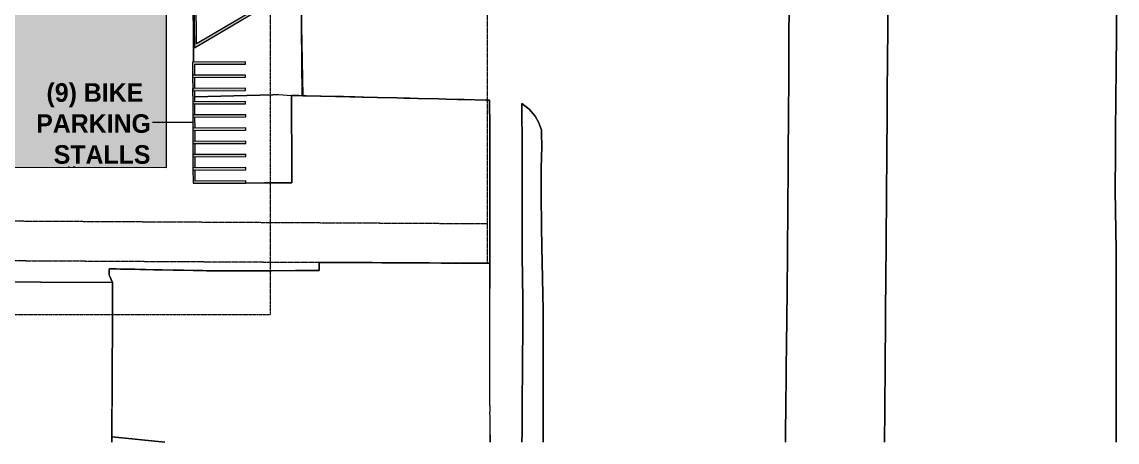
# Model space of a CAD drawing. Header units: inches. Extents: x -5728 to 634, y 9881 to 15115.
# Drawn here: x -1380 to 608, y 9881 to 10644 of the extents above; entities that cross this region are included whole.
import ezdxf

# ---------------------------------------------------------------- set-up
doc = ezdxf.new("R2010")
doc.units = ezdxf.units.IN
doc.header["$MEASUREMENT"] = 0
doc.linetypes.add('Aligning Line 1_8_', pattern=[0.25, 0.125, -0.125])
doc.linetypes.add('Double Dash 3_8_', pattern=[1, 0.375, -0.125, 0.125, -0.125, 0.125, -0.125])
for name, color, linetype, lineweight in [('A-ROOF', 132, 'Continuous', 9), ('C-PRKG', 3, 'Continuous', 9), ('C-PRKG-IDEN', 70, 'Continuous', 9), ('C-PROP-LINE', 91, 'Double Dash 3_8_', 9), ('C-TOPO', 7, 'Continuous', 9), ('G-ANNO-SYMB', 111, 'Aligning Line 1_8_', 9)]:
    doc.layers.add(name, color=color, linetype=linetype, lineweight=lineweight)
doc.styles.add('Century Gothic_B', font='', dxfattribs={"height": 33.75})
doc.styles.get('Century Gothic_B').set_extended_font_data('Century Gothic', bold=True)

# ---------------------------------------------------------------- blocks, each defined once
blk = doc.blocks.new('Walls 1 - Walls 1-1277454-SITE PLAN')
at = {"layer": 'A-ROOF'}
blk.add_hatch(color=254, dxfattribs=at).paths.add_polyline_path([(-1117.1, 10379.2), (-1117, 11208.4), (-1069, 11208.4), (-1069, 11353), (-1117, 11353), (-1116.8, 12482.2), (-2175.1, 12482.3), (-2175.2, 12169.9), (-1958, 12169), (-1956.8, 11915.8), (-1585.5, 11918.8), (-1585.5, 11790.1), (-1578.7, 11790.1), (-1577.8, 11774.1), (-1577.8, 10643), (-1938.6, 10642.4), (-1938.6, 10381.4), (-1197.1, 10379.4)], flags=0)
for p, q in [((-2175.1, 12482.3), (-2175.2, 12169.9)), ((-1116.8, 12482.2), (-2175.1, 12482.3)), ((-1117, 11353), (-1116.8, 12482.2)), ((-2175.2, 12169.9), (-1958, 12169)), ((-1958, 12169), (-1956.8, 11915.8)), ((-1956.8, 11915.8), (-1585.5, 11918.9)), ((-1585.5, 11918.9), (-1585.5, 11774.1)), ((-1585.5, 11774.1), (-1577.8, 11774.1)), ((-1577.8, 11774.1), (-1577.8, 11039.7)), ((-1069, 11353), (-1117, 11353)), ((-1069, 11208.4), (-1069, 11353)), ((-1117.1, 10379.2), (-1117, 11208.4)), ((-1117, 11208.4), (-1069, 11208.4)), ((-1577.8, 11002.4), (-1577.8, 10643)), ((-1577.8, 10643), (-1938.6, 10642.4)), ((-1938.6, 10642.4), (-1938.6, 10381.4)), ((-1938.6, 10381.4), (-1117.1, 10379.2))]:
    blk.add_line(p, q, dxfattribs=at)
blk = doc.blocks.new('321723 - Pavement Markings - Parking - Angled - EXISTING _8X18_ 60º-1525067-SITE PLAN')
at = {"layer": 'C-PRKG'}
h = blk.add_hatch(color=254, dxfattribs=at)
h.paths.add_polyline_path([(0, 0), (108, -187.1), (111.5, -185.1), (6.9, -4), (113.1, -4), (110.9, 0), (0.8, 0)], flags=0)
h.paths.add_polyline_path([(114.3, -2), (117.8, -4), (115.4, 0)], flags=0)
h.paths.add_polyline_path([(117.8, -4), (218.9, -187.1), (222.3, -185.1), (136.5, -36.4)], flags=0)
h = blk.add_hatch(color=254, dxfattribs=at)
h.paths.add_polyline_path([(110.9, 0), (218.9, -187.1), (117.8, -4), (114.3, -2), (115.5, 0), (113.2, 0)], flags=0)
h.paths.add_polyline_path([(115.5, 0), (117.8, -4), (224, -4), (221.7, 0), (159.1, 0)], flags=0)
h.paths.add_polyline_path([(225.2, -2), (228.6, -4), (226.3, 0), (225.6, -1.2)], flags=0)
h.paths.add_polyline_path([(228.6, -4), (329.7, -187.1), (333.2, -185.1), (257.3, -53.7)], flags=0)
h = blk.add_hatch(color=254, dxfattribs=at)
h.paths.add_polyline_path([(221.7, 0), (329.7, -187.1), (228.6, -4), (225.2, -2), (226.3, 0), (224.1, 0)], flags=0)
h.paths.add_polyline_path([(226.3, 0), (228.6, -4), (334.9, -4), (440.6, -187.1), (444, -185.1), (337.2, 0), (242.3, 0)], flags=0)
for p, q in [((0, 0), (108, -187.1)), ((115.5, 0), (0, 0)), ((110.9, 0), (218.9, -187.1)), ((226.3, 0), (110.9, 0)), ((222.3, -185.1), (115.5, 0)), ((221.7, 0), (329.7, -187.1)), ((337.2, 0), (221.7, 0)), ((333.2, -185.1), (226.3, 0)), ((444, -185.1), (337.2, 0)), ((111.5, -185.1), (6.9, -4)), ((6.9, -4), (113.2, -4)), ((113.2, -4), (218.9, -187.1)), ((222.3, -185.1), (117.8, -4)), ((117.8, -4), (224, -4)), ((224, -4), (329.7, -187.1)), ((333.2, -185.1), (228.6, -4)), ((228.6, -4), (334.9, -4)), ((334.9, -4), (440.6, -187.1)), ((108, -187.1), (111.5, -185.1)), ((218.9, -187.1), (222.3, -185.1)), ((218.9, -187.1), (222.3, -185.1)), ((329.7, -187.1), (333.2, -185.1)), ((329.7, -187.1), (333.2, -185.1)), ((440.6, -187.1), (444, -185.1))]:
    blk.add_line(p, q, dxfattribs=at)
blk = doc.blocks.new('321723 - Pavement Markings - Parking - Angled - BIKE PARKING-1534504-SITE PLAN')
at = {"layer": 'C-PRKG'}
h = blk.add_hatch(color=256, dxfattribs=at)
h.paths.add_polyline_path([(24, 0), (24, 4), (4, 4), (4, 96), (0, 96), (0, 0), (4, 0)], flags=0)
h.paths.add_polyline_path([(28, 0), (28, 4), (24.1, 0), (27.4, 0.6), (28, 0)], flags=0)
h = blk.add_hatch(color=256, dxfattribs=at)
h.paths.add_polyline_path([(28, 4), (28, 96), (24, 96), (24, 0), (27.3, 3.3)], flags=0)
h.paths.add_polyline_path([(28, 0), (27.4, 0.6), (24, 0), (28, 0)], flags=0)
h.paths.add_polyline_path([(48, 0), (48, 4), (28, 4), (28, 0), (43.2, 0)], flags=0)
h.paths.add_polyline_path([(52, 0), (52, 4), (48, 0), (52, 0)], flags=0)
h = blk.add_hatch(color=256, dxfattribs=at)
h.paths.add_polyline_path([(52, 4), (52, 96), (48, 96), (48.1, 0.1), (49.8, 1.8)], flags=0)
h.paths.add_polyline_path([(72, 0), (72, 4), (52, 4), (52, 0), (64.9, 0)], flags=0)
h.paths.add_polyline_path([(76, 0), (76, 4), (72.1, 0), (75.4, 0.6), (76, 0)], flags=0)
h = blk.add_hatch(color=256, dxfattribs=at)
h.paths.add_polyline_path([(76, 4), (76, 96), (72, 96), (72, 0), (75.7, 3.7)], flags=0)
h.paths.add_polyline_path([(76, 0), (75.4, 0.6), (72, 0), (76, 0)], flags=0)
h.paths.add_polyline_path([(96, 0), (96, 4), (76, 4), (76, 0), (81.4, 0)], flags=0)
h.paths.add_polyline_path([(100, 0), (100, 4), (96.1, 0), (99.4, 0.6), (100, 0)], flags=0)
h = blk.add_hatch(color=256, dxfattribs=at)
h.paths.add_polyline_path([(100, 4), (100, 96), (96, 96), (96, 0), (97.6, 1.6)], flags=0)
h.paths.add_polyline_path([(100, 0), (99.4, 0.6), (96, 0), (100, 0)], flags=0)
h.paths.add_polyline_path([(120, 0), (120, 4), (100, 4), (100, 0), (117.5, 0)], flags=0)
h.paths.add_polyline_path([(124, 0), (124, 4), (120.1, 0), (123.4, 0.6), (124, 0)], flags=0)
h = blk.add_hatch(color=256, dxfattribs=at)
h.paths.add_polyline_path([(124, 4), (124, 96), (120, 96), (120, 0), (121.8, 1.8)], flags=0)
h.paths.add_polyline_path([(124, 0), (123.4, 0.6), (120, 0), (124, 0)], flags=0)
h.paths.add_polyline_path([(144, 0), (144, 4), (124, 4), (124, 0), (141.5, 0)], flags=0)
h.paths.add_polyline_path([(148, 0), (148, 4), (144, 0), (148, 0)], flags=0)
h = blk.add_hatch(color=256, dxfattribs=at)
h.paths.add_polyline_path([(148, 4), (148, 96), (144, 96), (144, 0), (145.7, 1.7)], flags=0)
h.paths.add_polyline_path([(168, 0), (168, 4), (148, 4), (148, 0), (156.9, 0)], flags=0)
h.paths.add_polyline_path([(172, 0), (172, 4), (168.1, 0), (171.4, 0.6), (172, 0)], flags=0)
h = blk.add_hatch(color=256, dxfattribs=at)
h.paths.add_polyline_path([(172, 4), (172, 96), (168, 96), (168.1, 0.1), (169.8, 1.8)], flags=0)
h.paths.add_polyline_path([(172, 0), (171.4, 0.6), (168, 0), (172, 0)], flags=0)
h.paths.add_polyline_path([(192, 0), (192, 4), (172, 4), (172, 0)], flags=0)
h.paths.add_polyline_path([(196, 0), (196, 4), (192.1, 0), (195.4, 0.6), (196, 0)], flags=0)
h = blk.add_hatch(color=256, dxfattribs=at)
h.paths.add_polyline_path([(196, 4), (196, 96), (192, 96), (192, 0), (193.8, 1.8)], flags=0)
h.paths.add_polyline_path([(196, 0), (195.4, 0.6), (192, 0), (196, 0)], flags=0)
h.paths.add_polyline_path([(220, 0), (219.9, 96), (216, 96), (216, 4), (196, 4), (196, 0), (220, 0)], flags=0)
for p, q in [((4, 96), (0, 96)), ((0, 96), (0, 0)), ((4, 4), (4, 96)), ((28, 96), (24, 96)), ((24, 96), (24, 0)), ((28, 96), (24, 96)), ((24, 96), (24, 4)), ((28, 4), (28, 96)), ((28, 0), (28, 96)), ((52, 96), (48, 96)), ((48, 96), (48, 0)), ((52, 96), (48, 96)), ((48, 96), (48, 4)), ((52, 4), (52, 96)), ((52, 0), (52, 96)), ((76, 96), (72, 96)), ((72, 96), (72, 0)), ((76, 96), (72, 96)), ((72, 96), (72, 4)), ((76, 4), (76, 96)), ((76, 0), (76, 96)), ((100, 96), (96, 96)), ((96, 96), (96, 0)), ((100, 96), (96, 96)), ((96, 96), (96, 4)), ((100, 4), (100, 96)), ((100, 0), (100, 96)), ((124, 96), (120, 96)), ((120, 96), (120, 0)), ((124, 96), (120, 96)), ((120, 96), (120, 4)), ((124, 4), (124, 96)), ((124, 0), (124, 96)), ((148, 96), (144, 96)), ((144, 96), (144, 0)), ((148, 96), (144, 96)), ((144, 96), (144, 4)), ((148, 4), (148, 96)), ((148, 0), (148, 96)), ((172, 96), (168, 96)), ((168, 96), (168, 0)), ((172, 96), (168, 96)), ((168, 96), (168, 4)), ((172, 4), (172, 96)), ((172, 0), (172, 96)), ((196, 96), (192, 96)), ((192, 96), (192, 0)), ((196, 96), (192, 96)), ((192, 96), (192, 4)), ((196, 4), (196, 96)), ((196, 0), (196, 96)), ((220, 96), (216, 96)), ((216, 96), (216, 4)), ((220, 0), (220, 96)), ((24, 4), (4, 4)), ((48, 4), (28, 4)), ((72, 4), (52, 4)), ((96, 4), (76, 4)), ((120, 4), (100, 4)), ((144, 4), (124, 4)), ((168, 4), (148, 4)), ((192, 4), (172, 4)), ((216, 4), (196, 4)), ((0, 0), (28, 0)), ((24, 0), (52, 0)), ((48, 0), (76, 0)), ((72, 0), (100, 0)), ((96, 0), (124, 0)), ((120, 0), (148, 0)), ((144, 0), (172, 0)), ((168, 0), (196, 0)), ((192, 0), (220, 0))]:
    blk.add_line(p, q, dxfattribs=at)
blk = doc.blocks.new('Family - ___-1416994-SITE PLAN')
at = {"layer": 'C-PROP-LINE'}
for p, q in [((-534.6, 10205.4), (-534.1, 14245.7)), ((-3220.3, 10220.5), (-534.6, 10205.4))]:
    blk.add_line(p, q, dxfattribs=at)
blk = doc.blocks.new('Family - ___-1442676-SITE PLAN')
at = {"layer": 'C-PROP-LINE'}
blk.add_line((-2969.6, 10291.1), (-534.6, 10277.4), dxfattribs=at)

msp = doc.modelspace()

# ---------------------------------------------------------------- linework, layer by layer
at = {"layer": 'C-PRKG-IDEN'}
msp.add_line((-1069.91036, 10460.8635), (-1142.75885, 10460.98979), dxfattribs=at)
at = {"layer": 'C-TOPO'}
for p, q in [((607.61385, 10771.84644), (605.86482, 10558.23853)), ((605.86482, 10558.23853), (607.61385, 10771.84644)), ((-1068.40009, 10603.35938), (-1069.02411, 10756.34766)), ((-1069.02411, 10756.34766), (-1068.40009, 10603.35938)), ((-873.53009, 10746.54053), (-872.35281, 10637.18848)), ((-872.35281, 10637.18848), (-873.53009, 10746.54053)), ((-872.16138, 10636.94019), (-872.62491, 10747.22095)), ((-872.62491, 10747.22095), (-872.16138, 10636.94019)), ((191.52468, 10626.9353), (192.37132, 10735.46777)), ((192.37132, 10735.46777), (191.52468, 10626.9353)), ((12.69746, 10688.85059), (12.18468, 10597.6853)), ((12.18468, 10597.6853), (12.69746, 10688.85059)), ((-872.35281, 10637.18848), (-872.34924, 10636.86108)), ((-872.34924, 10636.86108), (-872.35281, 10637.18848)), ((-872.34924, 10636.86108), (-872.34879, 10636.81494)), ((-872.34879, 10636.81494), (-872.34924, 10636.86108)), ((-872.34879, 10636.81494), (-872.33734, 10635.75586)), ((-872.33734, 10635.75586), (-872.34879, 10636.81494)), ((-872.33734, 10635.75586), (-872.31097, 10633.30664)), ((-872.31097, 10633.30664), (-872.33734, 10635.75586)), ((-872.31097, 10633.30664), (-870.97998, 10509.67529)), ((-870.97998, 10509.67529), (-872.31097, 10633.30664)), ((-872.16119, 10636.90576), (-872.16138, 10636.94019)), ((-872.16138, 10636.94019), (-872.16119, 10636.90576)), ((-872.16092, 10636.83765), (-872.16119, 10636.90576)), ((-872.16119, 10636.90576), (-872.16092, 10636.83765)), ((-872.16, 10636.61792), (-872.16092, 10636.83765)), ((-872.16092, 10636.83765), (-872.16, 10636.61792)), ((-872.15918, 10636.42236), (-872.16, 10636.61792)), ((-872.16, 10636.61792), (-872.15918, 10636.42236)), ((-869.97968, 10509.65186), (-872.15918, 10636.42236)), ((-872.15918, 10636.42236), (-869.97968, 10509.65186)), ((191.39359, 10610.13062), (191.42095, 10613.63818)), ((191.42095, 10613.63818), (191.39359, 10610.13062)), ((191.42095, 10613.63818), (191.52468, 10626.9353)), ((191.52468, 10626.9353), (191.42095, 10613.63818)), ((-1068.33847, 10588.23926), (-1068.40009, 10603.35938)), ((-1068.40009, 10603.35938), (-1068.33847, 10588.23926)), ((12.18468, 10597.6853), (12.14726, 10591.03271)), ((12.14726, 10591.03271), (12.18468, 10597.6853)), ((190.48674, 10493.87915), (191.28307, 10595.96338)), ((191.28307, 10595.96338), (190.48674, 10493.87915)), ((191.28307, 10595.96338), (191.39359, 10610.13062)), ((191.39359, 10610.13062), (191.28307, 10595.96338)), ((-1068.26681, 10570.6735), (-1068.33847, 10588.23926)), ((-1068.33847, 10588.23926), (-1068.26681, 10570.6735)), ((12.14726, 10591.03271), (11.83297, 10535.15552)), ((11.83297, 10535.15552), (12.14726, 10591.03271)), ((605.86482, 10558.23853), (605.4207, 10503.99609)), ((605.4207, 10503.99609), (605.86482, 10558.23853)), ((11.83297, 10535.15552), (11.52662, 10480.68823)), ((11.52662, 10480.68823), (11.83297, 10535.15552)), ((-1065.65317, 10507.62228), (-924.20599, 10511.44556)), ((-924.20599, 10511.44556), (-1065.65317, 10507.62228)), ((-924.20599, 10511.44556), (-914.05417, 10511.72021)), ((-914.05417, 10511.72021), (-924.20599, 10511.44556)), ((-914.05417, 10511.72021), (-890.47247, 10510.13672)), ((-914.05417, 10511.72021), (-890.47247, 10510.13672)), ((-889.73914, 10510.11914), (-890.47247, 10510.13672)), ((-890.47247, 10510.13672), (-890.45847, 10507.72559)), ((-890.47247, 10510.13672), (-889.73914, 10510.11914)), ((-890.45847, 10507.72559), (-890.47247, 10510.13672)), ((-890.4581, 10507.66187), (-890.30502, 10481.24707)), ((-890.30502, 10481.24707), (-890.4581, 10507.66187)), ((-876.86197, 10509.81445), (-889.73914, 10510.11914)), ((-889.73914, 10510.11914), (-876.86197, 10509.81445)), ((-870.97998, 10509.67529), (-876.86197, 10509.81445)), ((-876.86197, 10509.81445), (-870.97998, 10509.67529)), ((-863.94214, 10509.5083), (-869.97968, 10509.65186)), ((-869.97968, 10509.65186), (-863.94214, 10509.5083)), ((-837.97302, 10508.8938), (-863.94214, 10509.5083)), ((-863.94214, 10509.5083), (-837.97302, 10508.8938)), ((-836.30502, 10508.85425), (-837.97302, 10508.8938)), ((-837.97302, 10508.8938), (-836.30502, 10508.85425)), ((-810.6709, 10508.24707), (-836.30502, 10508.85425)), ((-836.30502, 10508.85425), (-810.6709, 10508.24707)), ((-806.49042, 10508.14819), (-810.6709, 10508.24707)), ((-810.6709, 10508.24707), (-806.49042, 10508.14819)), ((-795.8063, 10507.89478), (-806.49042, 10508.14819)), ((-806.49042, 10508.14819), (-795.8063, 10507.89478)), ((-784.4826, 10507.62671), (-795.8063, 10507.89478)), ((-795.8063, 10507.89478), (-784.4826, 10507.62671)), ((-775.44031, 10507.41284), (-784.4826, 10507.62671)), ((-784.4826, 10507.62671), (-775.44031, 10507.41284)), ((-762.10208, 10507.09717), (-775.44031, 10507.41284)), ((-775.44031, 10507.41284), (-762.10208, 10507.09717)), ((-759.996, 10507.04736), (-762.10208, 10507.09717)), ((-762.10208, 10507.09717), (-759.996, 10507.04736)), ((-734.45059, 10506.44238), (-759.996, 10507.04736)), ((-759.996, 10507.04736), (-734.45059, 10506.44238)), ((-699.11522, 10505.60522), (-734.45059, 10506.44238)), ((-734.45059, 10506.44238), (-699.11522, 10505.60522)), ((-686.53404, 10505.30786), (-699.11522, 10505.60522)), ((-699.11522, 10505.60522), (-686.53404, 10505.30786)), ((-681.76387, 10505.19434), (-686.53404, 10505.30786)), ((-686.53404, 10505.30786), (-681.76387, 10505.19434)), ((-675.43401, 10505.04492), (-681.76387, 10505.19434)), ((-681.76387, 10505.19434), (-675.43401, 10505.04492)), ((-660.34914, 10504.6875), (-675.43401, 10505.04492)), ((-675.43401, 10505.04492), (-660.34914, 10504.6875)), ((-622.88928, 10503.80054), (-660.34914, 10504.6875)), ((-660.34914, 10504.6875), (-622.88928, 10503.80054)), ((-609.84325, 10503.49146), (-622.88928, 10503.80054)), ((-622.88928, 10503.80054), (-609.84325, 10503.49146)), ((-589.16808, 10503.0022), (-609.84325, 10503.49146)), ((-609.84325, 10503.49146), (-589.16808, 10503.0022)), ((-584.69435, 10502.896), (-589.16808, 10503.0022)), ((-589.16808, 10503.0022), (-584.69435, 10502.896)), ((-576.97119, 10502.71289), (-584.69435, 10502.896)), ((-584.69435, 10502.896), (-576.97119, 10502.71289)), ((-537.61148, 10501.78125), (-576.97119, 10502.71289)), ((-576.97119, 10502.71289), (-537.61148, 10501.78125)), ((-535.21573, 10501.72412), (-537.61148, 10501.78125)), ((-537.61148, 10501.78125), (-535.21573, 10501.72412)), ((-531.01497, 10501.62451), (-535.21573, 10501.72412)), ((-535.21573, 10501.72412), (-531.01497, 10501.62451)), ((-531.01447, 10501.56372), (-531.01497, 10501.62451)), ((-531.01497, 10501.62451), (-531.01447, 10501.56372)), ((-530.59396, 10450.07666), (-531.01447, 10501.56372)), ((-531.01447, 10501.56372), (-530.59396, 10450.07666)), ((-459.13248, 10485.24683), (-472.38295, 10495.35059)), ((-472.38295, 10495.35059), (-472.35306, 10487.9187)), ((-472.35306, 10487.9187), (-472.38295, 10495.35059)), ((-472.38295, 10495.35059), (-459.13248, 10485.24683)), ((189.64081, 10385.4375), (190.48674, 10493.87915)), ((190.48674, 10493.87915), (189.64081, 10385.4375)), ((605.4207, 10503.99609), (604.93579, 10444.77319)), ((604.93579, 10444.77319), (605.4207, 10503.99609)), ((-890.30502, 10481.24707), (-890.17758, 10459.25464)), ((-890.17758, 10459.25464), (-890.30502, 10481.24707)), ((-472.35306, 10487.9187), (-471.60159, 10419.41455)), ((-471.60159, 10419.41455), (-472.35306, 10487.9187)), ((-448.3157, 10472.57227), (-459.13248, 10485.24683)), ((-459.13248, 10485.24683), (-448.3157, 10472.57227)), ((-441.59427, 10460.62646), (-448.3157, 10472.57227)), ((-448.3157, 10472.57227), (-441.59427, 10460.62646)), ((11.52662, 10480.68823), (11.05346, 10396.56665)), ((11.05346, 10396.56665), (11.52662, 10480.68823)), ((-890.17758, 10459.25464), (-890.1633, 10456.77686)), ((-890.1633, 10456.77686), (-890.17758, 10459.25464)), ((-890.1633, 10456.77686), (-890.15359, 10455.10693)), ((-890.15359, 10455.10693), (-890.1633, 10456.77686)), ((-890.15359, 10455.10693), (-890.15268, 10454.94873)), ((-890.15268, 10454.94873), (-890.15359, 10455.10693)), ((-890.15268, 10454.94873), (-890.15067, 10454.5957)), ((-890.15067, 10454.5957), (-890.15268, 10454.94873)), ((-890.15067, 10454.5957), (-890.1265, 10450.43921)), ((-890.1265, 10450.43921), (-890.15067, 10454.5957)), ((-440.91225, 10458.68335), (-441.59427, 10460.62646)), ((-441.59427, 10460.62646), (-440.91225, 10458.68335)), ((-437.0554, 10447.69336), (-440.91225, 10458.68335)), ((-440.91225, 10458.68335), (-437.0554, 10447.69336)), ((-890.1265, 10450.43921), (-890.00345, 10429.20264)), ((-890.00345, 10429.20264), (-890.1265, 10450.43921)), ((-530.53935, 10443.38892), (-530.59396, 10450.07666)), ((-530.59396, 10450.07666), (-530.53935, 10443.38892)), ((-530.34462, 10419.54639), (-530.53935, 10443.38892)), ((-530.53935, 10443.38892), (-530.34462, 10419.54639)), ((-436.49986, 10435.78271), (-437.0554, 10447.69336)), ((-437.0554, 10447.69336), (-436.49986, 10435.78271)), ((-435.87703, 10422.42993), (-436.49986, 10435.78271)), ((-436.49986, 10435.78271), (-435.87703, 10422.42993)), ((604.93579, 10444.77319), (604.61682, 10405.81641)), ((604.61682, 10405.81641), (604.93579, 10444.77319)), ((-890.00345, 10429.20264), (-889.90851, 10412.80957)), ((-889.90851, 10412.80957), (-890.00345, 10429.20264)), ((-889.90851, 10412.80957), (-889.87875, 10407.67749)), ((-889.87875, 10407.67749), (-889.90851, 10412.80957)), ((-530.3643, 10401.73682), (-530.34677, 10417.60767)), ((-530.34677, 10417.60767), (-530.3643, 10401.73682)), ((-530.34677, 10417.60767), (-530.34604, 10418.30273)), ((-530.34604, 10418.30273), (-530.34677, 10417.60767)), ((-530.34604, 10418.30273), (-530.34462, 10419.54639)), ((-530.34462, 10419.54639), (-530.34604, 10418.30273)), ((-471.60159, 10419.41455), (-471.6129, 10408.50439)), ((-471.6129, 10408.50439), (-471.60159, 10419.41455)), ((-436.74998, 10393.31543), (-435.87703, 10422.42993)), ((-435.87703, 10422.42993), (-436.74998, 10393.31543)), ((-889.87875, 10407.67749), (-889.85843, 10404.17725)), ((-889.85843, 10404.17725), (-889.87875, 10407.67749)), ((-889.85843, 10404.17725), (-889.84872, 10402.50293)), ((-889.84872, 10402.50293), (-889.85843, 10404.17725)), ((-889.84872, 10402.50293), (-889.84634, 10402.07959)), ((-889.84634, 10402.07959), (-889.84872, 10402.50293)), ((-889.84634, 10402.07959), (-889.83939, 10400.88062)), ((-889.83939, 10400.88062), (-889.84634, 10402.07959)), ((-889.83939, 10400.88062), (-889.7829, 10391.14233)), ((-889.7829, 10391.14233), (-889.83939, 10400.88062)), ((-530.37721, 10390.09497), (-530.3643, 10401.73682)), ((-530.3643, 10401.73682), (-530.37721, 10390.09497)), ((-471.62077, 10400.9187), (-471.6324, 10389.68262)), ((-471.6324, 10389.68262), (-471.62077, 10400.9187)), ((-471.6129, 10408.50439), (-471.62077, 10400.9187)), ((-471.62077, 10400.9187), (-471.6129, 10408.50439)), ((-437.08878, 10382.01636), (-436.74998, 10393.31543)), ((-436.74998, 10393.31543), (-437.08878, 10382.01636)), ((11.05346, 10396.56665), (10.78149, 10366.75562)), ((10.78149, 10366.75562), (11.05346, 10396.56665)), ((604.61682, 10405.81641), (604.05569, 10337.28442)), ((604.05569, 10337.28442), (604.61682, 10405.81641)), ((-1293.75888, 10379.66382), (-1295.61101, 10379.66911)), ((-1293.27463, 10379.66278), (-1293.75888, 10379.66382)), ((-1282.90182, 10379.63452), (-1286.40685, 10379.64419)), ((-889.7829, 10391.14233), (-889.6886, 10374.87085)), ((-889.6886, 10374.87085), (-889.7829, 10391.14233)), ((-889.6886, 10374.87085), (-889.68539, 10374.31274)), ((-889.68539, 10374.31274), (-889.6886, 10374.87085)), ((-889.68539, 10374.31274), (-889.62918, 10364.61475)), ((-889.62918, 10364.61475), (-889.68539, 10374.31274)), ((-530.3996, 10369.83838), (-530.38651, 10381.67505)), ((-530.38651, 10381.67505), (-530.3996, 10369.83838)), ((-530.38651, 10381.67505), (-530.37721, 10390.09497)), ((-530.37721, 10390.09497), (-530.38651, 10381.67505)), ((-471.64224, 10380.20288), (-471.68294, 10340.95166)), ((-471.68294, 10340.95166), (-471.64224, 10380.20288)), ((-471.63867, 10383.65771), (-471.64224, 10380.20288)), ((-471.64224, 10380.20288), (-471.63867, 10383.65771)), ((-471.6324, 10389.68262), (-471.63867, 10383.65771)), ((-471.63867, 10383.65771), (-471.6324, 10389.68262)), ((-437.48039, 10368.95508), (-437.08878, 10382.01636)), ((-437.08878, 10382.01636), (-437.48039, 10368.95508)), ((189.51709, 10369.57764), (189.58524, 10378.3125)), ((189.58524, 10378.3125), (189.51709, 10369.57764)), ((189.58524, 10378.3125), (189.64081, 10385.4375)), ((189.64081, 10385.4375), (189.58524, 10378.3125)), ((-889.62918, 10364.61475), (-889.59604, 10358.89673)), ((-889.59604, 10358.89673), (-889.62918, 10364.61475)), ((-889.59604, 10358.89673), (-889.56409, 10353.375)), ((-889.56409, 10353.375), (-889.59604, 10358.89673)), ((-889.56409, 10353.375), (-889.55264, 10351.40039)), ((-889.55264, 10351.40039), (-889.56409, 10353.375)), ((-530.45673, 10318.12061), (-530.40472, 10365.18018)), ((-530.40472, 10365.18018), (-530.45673, 10318.12061)), ((-530.40472, 10365.18018), (-530.3996, 10369.83838)), ((-530.3996, 10369.83838), (-530.40472, 10365.18018)), ((-437.14407, 10327.77759), (-437.48039, 10368.95508)), ((-437.48039, 10368.95508), (-437.14407, 10327.77759)), ((10.78149, 10366.75562), (10.634, 10350.58887)), ((10.634, 10350.58887), (10.78149, 10366.75562)), ((189.15823, 10323.57275), (189.47515, 10364.19946)), ((189.47515, 10364.19946), (189.15823, 10323.57275)), ((189.47515, 10364.19946), (189.51709, 10369.57764)), ((189.51709, 10369.57764), (189.47515, 10364.19946)), ((-939.1604, 10351.19824), (-973.0138, 10351.06029)), ((-973.0138, 10351.06029), (-939.1604, 10351.19824)), ((-920.29614, 10351.27515), (-939.1604, 10351.19824)), ((-939.1604, 10351.19824), (-920.29614, 10351.27515)), ((-909.80283, 10351.31836), (-920.29614, 10351.27515)), ((-920.29614, 10351.27515), (-909.80283, 10351.31836)), ((-891.30762, 10351.3938), (-909.80283, 10351.31836)), ((-909.80283, 10351.31836), (-891.30762, 10351.3938)), ((-891.19821, 10351.3938), (-891.30762, 10351.3938)), ((-891.30762, 10351.3938), (-891.19821, 10351.3938)), ((-890.7258, 10351.396), (-891.19821, 10351.3938)), ((-891.19821, 10351.3938), (-890.7258, 10351.396)), ((-889.55264, 10351.40039), (-890.7258, 10351.396)), ((-890.7258, 10351.396), (-889.55264, 10351.40039)), ((-471.68294, 10340.95166), (-471.6991, 10325.37012)), ((-471.6991, 10325.37012), (-471.68294, 10340.95166)), ((10.4825, 10333.98267), (10.06992, 10288.75928)), ((10.06992, 10288.75928), (10.4825, 10333.98267)), ((10.634, 10350.58887), (10.4825, 10333.98267)), ((10.4825, 10333.98267), (10.634, 10350.58887)), ((604.05569, 10337.28442), (605.63887, 10229.29102)), ((605.63887, 10229.29102), (604.05569, 10337.28442)), ((-530.56892, 10216.61426), (-530.4613, 10314.01318)), ((-530.4613, 10314.01318), (-530.56892, 10216.61426)), ((-530.4613, 10314.01318), (-530.45673, 10318.12061)), ((-530.45673, 10318.12061), (-530.4613, 10314.01318)), ((-471.6991, 10325.37012), (-471.74382, 10282.19458)), ((-471.74382, 10282.19458), (-471.6991, 10325.37012)), ((-437.11176, 10323.81958), (-437.14407, 10327.77759)), ((-437.14407, 10327.77759), (-437.11176, 10323.81958)), ((-436.73579, 10277.78247), (-437.11176, 10323.81958)), ((-437.11176, 10323.81958), (-436.73579, 10277.78247)), ((188.58694, 10250.33789), (189.15823, 10323.57275)), ((189.15823, 10323.57275), (188.58694, 10250.33789)), ((-471.74382, 10282.19458), (-471.7798, 10247.50049)), ((-471.7798, 10247.50049), (-471.74382, 10282.19458)), ((-436.56523, 10268.74512), (-436.73579, 10277.78247)), ((-436.73579, 10277.78247), (-436.56523, 10268.74512)), ((10.06992, 10288.75928), (9.65038, 10242.77197)), ((9.65038, 10242.77197), (10.06992, 10288.75928)), ((-436.47189, 10263.79834), (-436.56523, 10268.74512)), ((-436.56523, 10268.74512), (-436.47189, 10263.79834)), ((-436.09465, 10243.80908), (-436.47189, 10263.79834)), ((-436.47189, 10263.79834), (-436.09465, 10243.80908)), ((-471.7798, 10247.50049), (-471.79893, 10229.03833)), ((-471.79893, 10229.03833), (-471.7798, 10247.50049)), ((-435.96822, 10237.10889), (-436.09465, 10243.80908)), ((-436.09465, 10243.80908), (-435.96822, 10237.10889)), ((-435.92908, 10235.0332), (-435.96822, 10237.10889)), ((-435.96822, 10237.10889), (-435.92908, 10235.0332)), ((-433.77388, 10120.82959), (-435.92908, 10235.0332)), ((-435.92908, 10235.0332), (-433.77388, 10120.82959)), ((9.59996, 10237.24512), (8.72664, 10141.51831)), ((8.72664, 10141.51831), (9.59996, 10237.24512)), ((9.65038, 10242.77197), (9.59996, 10237.24512)), ((9.59996, 10237.24512), (9.65038, 10242.77197)), ((188.44137, 10231.67651), (188.58694, 10250.33789)), ((188.58694, 10250.33789), (188.44137, 10231.67651)), ((-530.57497, 10211.14014), (-530.56984, 10215.7998)), ((-530.56984, 10215.7998), (-530.57497, 10211.14014)), ((-530.56984, 10215.7998), (-530.56892, 10216.61426)), ((-530.56892, 10216.61426), (-530.56984, 10215.7998)), ((-471.79893, 10229.03833), (-471.80841, 10219.91821)), ((-471.80841, 10219.91821), (-471.79893, 10229.03833)), ((-471.80841, 10219.91821), (-470.69069, 10139.19434)), ((-470.69069, 10139.19434), (-471.80841, 10219.91821)), ((188.0938, 10187.12109), (188.44137, 10231.67651)), ((188.44137, 10231.67651), (188.0938, 10187.12109)), ((605.63887, 10229.29102), (605.63887, 9880.65416)), ((605.63887, 9880.65416), (605.63887, 10229.29102)), ((-1221.48926, 10194.39478), (-1221.48926, 10195.28687)), ((-1221.48926, 10195.28687), (-1210.95712, 10195.08545)), ((-1210.95712, 10195.08545), (-1221.48926, 10195.28687)), ((-1221.48926, 10195.28687), (-1221.48926, 10194.39478)), ((-1221.48926, 10191.60352), (-1221.48926, 10194.39478)), ((-1221.48926, 10194.39478), (-1221.48926, 10191.60352)), ((-1210.95712, 10195.08545), (-1208.67215, 10195.0415)), ((-1208.67215, 10195.0415), (-1210.95712, 10195.08545)), ((-1208.67215, 10195.0415), (-1200.54208, 10194.88623)), ((-1200.54208, 10194.88623), (-1208.67215, 10195.0415)), ((-1200.54208, 10194.88623), (-1198.73291, 10194.85181)), ((-1198.73291, 10194.85181), (-1200.54208, 10194.88623)), ((-1198.73291, 10194.85181), (-1197.41675, 10194.8269)), ((-1197.41675, 10194.8269), (-1198.73291, 10194.85181)), ((-1197.41675, 10194.8269), (-1196.01819, 10194.7998)), ((-1196.01819, 10194.7998), (-1197.41675, 10194.8269)), ((-1196.01819, 10194.7998), (-1189.00452, 10194.66577)), ((-1189.00452, 10194.66577), (-1196.01819, 10194.7998)), ((-1189.00452, 10194.66577), (-1183.88882, 10194.56836)), ((-1183.88882, 10194.56836), (-1189.00452, 10194.66577)), ((-1183.88882, 10194.56836), (-1180.32532, 10194.50024)), ((-1180.32532, 10194.50024), (-1183.88882, 10194.56836)), ((-1180.32532, 10194.50024), (-1174.47061, 10194.38818)), ((-1174.47061, 10194.38818), (-1180.32532, 10194.50024)), ((-1174.47061, 10194.38818), (-1164.98108, 10194.20728)), ((-1164.98108, 10194.20728), (-1174.47061, 10194.38818)), ((-1164.98108, 10194.20728), (-1159.54092, 10194.10327)), ((-1159.54092, 10194.10327), (-1164.98108, 10194.20728)), ((-840.00787, 10202.41479), (-840.00787, 10207.0752)), ((-840.00787, 10207.0752), (-821.36288, 10206.96973)), ((-821.36288, 10206.96973), (-840.00787, 10207.0752)), ((-840.00787, 10207.0752), (-840.00787, 10202.41479)), ((-840.00787, 10192.3938), (-840.00787, 10202.41479)), ((-840.00787, 10202.41479), (-840.00787, 10192.3938)), ((-821.36288, 10206.96973), (-815.50598, 10206.93677)), ((-815.50598, 10206.93677), (-821.36288, 10206.96973)), ((-815.50598, 10206.93677), (-790.62314, 10206.79688)), ((-790.62314, 10206.79688), (-815.50598, 10206.93677)), ((-790.62314, 10206.79688), (-743.19621, 10206.52954)), ((-743.19621, 10206.52954), (-790.62314, 10206.79688)), ((-743.19621, 10206.52954), (-723.24225, 10206.41748)), ((-723.24225, 10206.41748), (-743.19621, 10206.52954)), ((-723.24225, 10206.41748), (-715.26311, 10206.37207)), ((-715.26311, 10206.37207), (-723.24225, 10206.41748)), ((-715.26311, 10206.37207), (-708.25461, 10206.33252)), ((-708.25461, 10206.33252), (-715.26311, 10206.37207)), ((-708.25461, 10206.33252), (-657.92862, 10206.04907)), ((-657.92862, 10206.04907), (-708.25461, 10206.33252)), ((-657.92862, 10206.04907), (-640.58734, 10205.95166)), ((-640.58734, 10205.95166), (-657.92862, 10206.04907)), ((-640.58734, 10205.95166), (-572.23302, 10205.56641)), ((-572.23302, 10205.56641), (-640.58734, 10205.95166)), ((-572.23302, 10205.56641), (-538.72069, 10205.37744)), ((-538.72069, 10205.37744), (-572.23302, 10205.56641)), ((-538.72069, 10205.37744), (-533.12682, 10205.34595)), ((-533.12682, 10205.34595), (-538.72069, 10205.37744)), ((-533.12682, 10205.34595), (-530.58687, 10205.33203)), ((-530.58687, 10205.33203), (-533.12682, 10205.34595)), ((-530.57497, 10211.14014), (-530.63191, 10159.63333)), ((-530.58687, 10205.33203), (-530.58389, 10203.07764)), ((-530.52557, 10159.03198), (-530.58687, 10205.33203)), ((-530.58389, 10203.07764), (-530.57497, 10211.14014)), ((-1221.48926, 10188.51123), (-1221.48926, 10191.60352)), ((-1221.48926, 10191.60352), (-1221.48926, 10188.51123)), ((-1221.48926, 10188.20215), (-1221.48926, 10188.51123)), ((-1221.48926, 10188.51123), (-1221.48926, 10188.20215)), ((-1221.48926, 10187.85132), (-1221.48926, 10188.20215)), ((-1221.48926, 10188.20215), (-1221.48926, 10187.85132)), ((-1221.48926, 10185.59839), (-1221.48926, 10187.85132)), ((-1221.48926, 10187.85132), (-1221.48926, 10185.59839)), ((-1221.48926, 10184.27051), (-1221.48926, 10185.59839)), ((-1221.48926, 10184.27051), (-1221.48926, 10185.59839)), ((-1221.28711, 10183.83765), (-1221.48926, 10184.27051)), ((-1221.48926, 10184.27051), (-1221.28711, 10183.83765)), ((-1219.99997, 10181.07715), (-1221.28711, 10183.83765)), ((-1221.28711, 10183.83765), (-1219.99997, 10181.07715)), ((-1214.93857, 10170.22266), (-1219.99997, 10181.07715)), ((-1219.99997, 10181.07715), (-1214.93857, 10170.22266)), ((-1159.54092, 10194.10327), (-1154.69641, 10194.01099)), ((-1154.69641, 10194.01099), (-1159.54092, 10194.10327)), ((-1154.69641, 10194.01099), (-1140.91855, 10193.74805)), ((-1140.91855, 10193.74805), (-1154.69641, 10194.01099)), ((-1140.91855, 10193.74805), (-1138.45981, 10193.70044)), ((-1138.45981, 10193.70044), (-1140.91855, 10193.74805)), ((-1138.45981, 10193.70044), (-1124.95486, 10193.44263)), ((-1124.95486, 10193.44263), (-1138.45981, 10193.70044)), ((-1124.95486, 10193.44263), (-1105.36514, 10193.06836)), ((-1105.36514, 10193.06836), (-1124.95486, 10193.44263)), ((-1105.36514, 10193.06836), (-1086.60489, 10192.71021)), ((-1086.60489, 10192.71021), (-1105.36514, 10193.06836)), ((-1086.60489, 10192.71021), (-1068.96405, 10192.37329)), ((-1068.96405, 10192.37329), (-1086.60489, 10192.71021)), ((-1068.96405, 10192.37329), (-1056.1344, 10192.12866)), ((-1056.1344, 10192.12866), (-1068.96405, 10192.37329)), ((-1056.1344, 10192.12866), (-1050.97302, 10192.02979)), ((-1050.97302, 10192.02979), (-1056.1344, 10192.12866)), ((-1050.97302, 10192.02979), (-1044.80649, 10191.91187)), ((-1044.80649, 10191.91187), (-1050.97302, 10192.02979)), ((-1044.80649, 10191.91187), (-1038.1192, 10191.78442)), ((-1038.1192, 10191.78442), (-1044.80649, 10191.91187)), ((-1038.1192, 10191.78442), (-1030.46906, 10191.63794)), ((-1030.46906, 10191.63794), (-1038.1192, 10191.78442)), ((-1030.46906, 10191.63794), (-1021.33017, 10191.46362)), ((-1021.33017, 10191.46362), (-1030.46906, 10191.63794)), ((-1021.33017, 10191.46362), (-1018.75507, 10191.41455)), ((-1018.75507, 10191.41455), (-1021.33017, 10191.46362)), ((-1018.75507, 10191.41455), (-1017.58878, 10191.42041)), ((-1017.58878, 10191.42041), (-1018.75507, 10191.41455)), ((-1017.58878, 10191.42041), (-1008.23923, 10191.47168)), ((-1008.23923, 10191.47168), (-1017.58878, 10191.42041)), ((-1008.23923, 10191.47168), (-1002.35815, 10191.50391)), ((-1002.35815, 10191.50391), (-1008.23923, 10191.47168)), ((-1002.35815, 10191.50391), (-991.79041, 10191.5625)), ((-991.79041, 10191.5625), (-1002.35815, 10191.50391)), ((-991.79041, 10191.5625), (-926.67847, 10191.91919)), ((-926.67847, 10191.91919), (-991.79041, 10191.5625)), ((-926.67847, 10191.91919), (-882.82626, 10192.15942)), ((-882.82626, 10192.15942), (-926.67847, 10191.91919)), ((-882.82626, 10192.15942), (-864.85529, 10192.2583)), ((-864.85529, 10192.2583), (-882.82626, 10192.15942)), ((-864.85529, 10192.2583), (-854.8223, 10192.31323)), ((-854.8223, 10192.31323), (-864.85529, 10192.2583)), ((-854.8223, 10192.31323), (-840.00787, 10192.3938)), ((-840.00787, 10192.3938), (-854.8223, 10192.31323)), ((187.93683, 10166.99854), (188.0938, 10187.12109)), ((188.0938, 10187.12109), (187.93683, 10166.99854)), ((-1408.46274, 10171.53955), (-1345.4274, 10171.11035)), ((-1345.4274, 10171.11035), (-1408.46274, 10171.53955)), ((-1345.4274, 10171.11035), (-1214.93857, 10170.22266)), ((-1214.93857, 10170.22266), (-1345.4274, 10171.11035)), ((-1215.22824, 10114.41943), (-1214.93857, 10170.22266)), ((-1214.93857, 10170.22266), (-1215.22824, 10114.41943)), ((-530.24496, 9947.14673), (-530.52557, 10159.03198)), ((187.64802, 10129.97461), (187.93683, 10166.99854)), ((187.93683, 10166.99854), (187.64802, 10129.97461)), ((-470.69069, 10139.19434), (-470.46144, 10122.63721)), ((-470.46144, 10122.63721), (-470.69069, 10139.19434)), ((8.72664, 10141.51831), (8.51978, 10118.84399)), ((8.51978, 10118.84399), (8.72664, 10141.51831)), ((-470.45805, 10117.34985), (-471.37711, 9996.78442)), ((-471.37711, 9996.78442), (-470.45805, 10117.34985)), ((-470.46144, 10122.63721), (-470.43324, 10120.60181)), ((-470.43324, 10120.60181), (-470.46144, 10122.63721)), ((-470.43324, 10120.60181), (-470.45805, 10117.34985)), ((-470.45805, 10117.34985), (-470.43324, 10120.60181)), ((-433.81393, 10079.86304), (-433.77388, 10120.82959)), ((-433.77388, 10120.82959), (-433.81393, 10079.86304)), ((8.51978, 10118.84399), (8.35231, 10100.4873)), ((8.35231, 10100.4873), (8.51978, 10118.84399)), ((187.39065, 10096.98193), (187.64159, 10129.1499)), ((187.64159, 10129.1499), (187.39065, 10096.98193)), ((187.64159, 10129.1499), (187.64802, 10129.97461)), ((187.64802, 10129.97461), (187.64159, 10129.1499)), ((-1215.34085, 10092.71484), (-1215.28088, 10104.26221)), ((-1215.28088, 10104.26221), (-1215.34085, 10092.71484)), ((-1215.28088, 10104.26221), (-1215.22824, 10114.41943)), ((-1215.22824, 10114.41943), (-1215.28088, 10104.26221)), ((8.32946, 10097.98242), (7.94191, 10064.55029)), ((7.94191, 10064.55029), (8.32946, 10097.98242)), ((8.35231, 10100.4873), (8.32946, 10097.98242)), ((8.32946, 10097.98242), (8.35231, 10100.4873)), ((186.8328, 10025.46826), (187.39065, 10096.98193)), ((187.39065, 10096.98193), (186.8328, 10025.46826)), ((-1215.70102, 10023.33545), (-1215.40796, 10079.78979)), ((-1215.40796, 10079.78979), (-1215.70102, 10023.33545)), ((-1215.40796, 10079.78979), (-1215.34085, 10092.71484)), ((-1215.34085, 10092.71484), (-1215.40796, 10079.78979)), ((-433.85623, 10036.60547), (-433.81393, 10079.86304)), ((-433.81393, 10079.86304), (-433.85623, 10036.60547)), ((7.94191, 10064.55029), (7.29428, 10008.68115)), ((7.29428, 10008.68115), (7.94191, 10064.55029)), ((-433.8712, 10021.25684), (-433.85623, 10036.60547)), ((-433.85623, 10036.60547), (-433.8712, 10021.25684)), ((-1215.81802, 10000.79224), (-1215.70102, 10023.33545)), ((-1215.70102, 10023.33545), (-1215.81802, 10000.79224)), ((-434.00863, 9880.65416), (-433.8712, 10021.25684)), ((-433.8712, 10021.25684), (-434.00863, 9880.65416)), ((186.71552, 10010.43457), (186.8328, 10025.46826)), ((186.8328, 10025.46826), (186.71552, 10010.43457)), ((-1216.44161, 9880.65416), (-1215.81802, 10000.79224)), ((-1215.81802, 10000.79224), (-1216.39059, 9890.4917)), ((-471.37711, 9996.78442), (-471.57088, 9971.36938)), ((-471.57088, 9971.36938), (-471.37711, 9996.78442)), ((7.29428, 10008.68115), (7.04873, 9987.49805)), ((7.04873, 9987.49805), (7.29428, 10008.68115)), ((186.25497, 9951.39478), (186.71552, 10010.43457)), ((186.71552, 10010.43457), (186.25497, 9951.39478)), ((6.99435, 9982.80688), (6.76893, 9963.36035)), ((6.76893, 9963.36035), (6.99435, 9982.80688)), ((7.04873, 9987.49805), (6.99435, 9982.80688)), ((6.99435, 9982.80688), (7.04873, 9987.49805)), ((-471.57088, 9971.36938), (-472.10522, 9901.26855)), ((-472.10522, 9901.26855), (-471.57088, 9971.36938)), ((6.76893, 9963.36035), (5.81021, 9880.65416)), ((5.81021, 9880.65416), (6.76893, 9963.36035)), ((-530.32906, 9946.8728), (-530.30507, 9934.82227)), ((-530.2447, 9946.94494), (-530.24496, 9947.14673)), ((186.03172, 9922.77539), (186.20129, 9944.51367)), ((186.20129, 9944.51367), (186.03172, 9922.77539)), ((186.20129, 9944.51367), (186.25497, 9951.39478)), ((186.25497, 9951.39478), (186.20129, 9944.51367)), ((-530.21603, 9925.29712), (-530.22871, 9934.9021)), ((-530.19402, 9908.68506), (-530.21603, 9925.29712)), ((185.82528, 9896.31152), (186.03172, 9922.77539)), ((186.03172, 9922.77539), (185.82528, 9896.31152)), ((-530.25298, 9908.68213), (-530.19715, 9880.65416)), ((-530.15689, 9880.65416), (-530.19401, 9908.68444)), ((-472.13741, 9897.0498), (-472.26239, 9880.65416)), ((-472.26239, 9880.65416), (-472.13741, 9897.0498)), ((-472.1348, 9897.39404), (-472.13741, 9897.0498)), ((-472.13741, 9897.0498), (-472.1348, 9897.39404)), ((-472.13187, 9897.77637), (-472.1348, 9897.39404)), ((-472.1348, 9897.39404), (-472.13187, 9897.77637)), ((-472.10522, 9901.26855), (-472.13187, 9897.77637)), ((-472.13187, 9897.77637), (-472.10522, 9901.26855)), ((185.80647, 9893.89966), (185.82528, 9896.31152)), ((185.82528, 9896.31152), (185.80647, 9893.89966)), ((-1216.39059, 9890.4917), (-1216.44165, 9880.65416)), ((-1120.12267, 9880.65416), (-1216.39059, 9890.4917)), ((-1216.39059, 9890.4917), (-1120.12267, 9880.65416)), ((185.70314, 9880.65416), (185.7956, 9892.50659)), ((185.7956, 9892.50659), (185.70314, 9880.65416)), ((185.7956, 9892.50659), (185.80647, 9893.89966)), ((185.80647, 9893.89966), (185.7956, 9892.50659))]:
    msp.add_line(p, q, dxfattribs=at)
at = {"layer": 'G-ANNO-SYMB'}
for p, q in [((-928.96125, 12676.11249), (-928.96125, 10111.5657)), ((-928.96125, 10111.5657), (-4352.65591, 10111.5657))]:
    msp.add_line(p, q, dxfattribs=at)

# ---------------------------------------------------------------- block references
at = {"layer": 'A-ROOF'}
msp.add_blockref('Walls 1 - Walls 1-1277454-SITE PLAN', (0, 0), dxfattribs=at)
at = {"layer": 'C-PRKG'}
for name, p, rotation in [('321723 - Pavement Markings - Parking - Angled - EXISTING _8X18_ 60º-1525067-SITE PLAN', (-1066.52141, 10596.73395), 90.58509403594148), ('321723 - Pavement Markings - Parking - Angled - BIKE PARKING-1534504-SITE PLAN', (-1069.91036, 10570.6668), 270.2337053765316)]:
    msp.add_blockref(name, p, dxfattribs=dict(at, rotation=rotation))
at = {"layer": 'C-PROP-LINE'}
for name in ['Family - ___-1416994-SITE PLAN', 'Family - ___-1442676-SITE PLAN']:
    msp.add_blockref(name, (0, 0), dxfattribs=at)

# ---------------------------------------------------------------- texts
at = {"layer": 'C-PRKG-IDEN', "char_height": 33.75, "attachment_point": 1, "style": 'Century Gothic_B'}
for s, insert, width in [('(9) BIKE', (-1334.90648, 10532.26636), 209.07), ('PARKING', (-1353.65648, 10476.01636), 254.52), ('STALLS', (-1321.78148, 10419.76636), 178.39125)]:
    msp.add_mtext(s, dxfattribs=dict(at, insert=insert, width=width))

doc.saveas('drawing.dxf')
